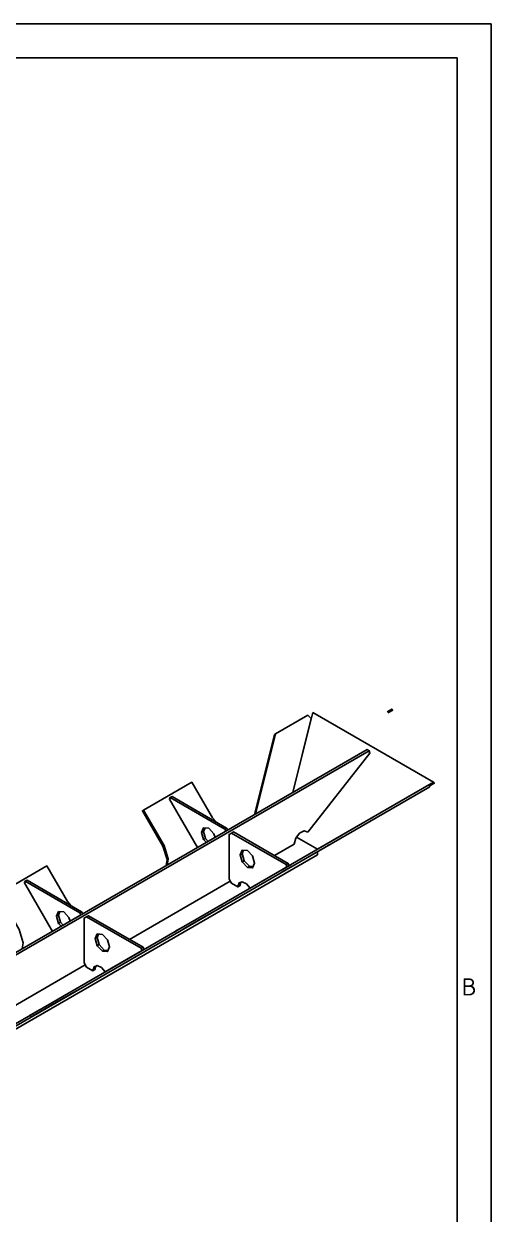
# Model space of a CAD drawing. Header units: millimetres. Extents: x -251843 to -243433, y -86292 to -80352.
# Drawn here: x -244117 to -243433, y -82093 to -80352 of the extents above; entities that cross this region are included whole.
import ezdxf
from ezdxf.enums import TextEntityAlignment as Align

# ---------------------------------------------------------------- set-up
doc = ezdxf.new("R2010")
doc.units = ezdxf.units.MM
doc.layers.add('Format', color=7, linetype='Continuous')
doc.layers.add('pen_035', color=1, linetype='Continuous')
doc.styles.add('2_5', font='txt.shx', dxfattribs={"height": 2.5})

msp = doc.modelspace()

# ---------------------------------------------------------------- linework, layer by layer
at = {"layer": 'Format', "color": 0}
for p, q in [((-243433.2, -80351.9), (-251843.2, -80351.9)), ((-243433.2, -86291.9), (-243433.2, -80351.9)), ((-243483.2, -80401.9), (-251643.2, -80401.9)), ((-243483.2, -86241.9), (-243483.2, -80401.9))]:
    msp.add_line(p, q, dxfattribs=at)
at = {"layer": 'pen_035', "color": 0, "linetype": 'Continuous'}
for p, q in [((-243694.3, -81358.9), (-243723.3, -81476)), ((-243694.3, -81358.9), (-243723.3, -81476)), ((-243823, -81529.5), (-243821.2, -81532.6)), ((-243823, -81529.5), (-243821.2, -81532.6)), ((-243853.8, -81544.8), (-243849.8, -81549.1)), ((-243853.8, -81544.8), (-243849.8, -81549.1)), ((-243687.2, -81558.9), (-243717.8, -81541.2)), ((-243687.2, -81558.9), (-243717.8, -81541.2)), ((-243687.2, -81558.9), (-243687.2, -81558.9)), ((-243687.2, -81558.9), (-243687.2, -81558.9)), ((-243726.3, -81581.5), (-243737.8, -81588.1)), ((-243726.3, -81581.5), (-243737.8, -81588.1)), ((-243733.2, -81581.3), (-243732.2, -81584.8)), ((-243733.2, -81581.3), (-243732.2, -81584.8)), ((-243789.8, -81585.4), (-243782.3, -81586.2)), ((-243789.8, -81585.4), (-243782.3, -81586.2)), ((-243785.8, -81615.8), (-243732.6, -81585.1)), ((-243785.8, -81615.8), (-243732.6, -81585.1)), ((-243737.8, -81588.1), (-243740.8, -81589.8)), ((-243737.8, -81588.1), (-243740.8, -81589.8)), ((-243962.3, -81690.8), (-243814.9, -81605.6)), ((-243962.3, -81690.8), (-243814.9, -81605.6)), ((-244035.1, -81652), (-244033.4, -81655)), ((-244035.1, -81652), (-244033.4, -81655)), ((-244066, -81667.3), (-244062, -81671.5)), ((-244066, -81667.3), (-244062, -81671.5)), ((-243881.9, -81671.3), (-243893.3, -81677.9)), ((-243881.9, -81671.3), (-243893.3, -81677.9)), ((-243893.3, -81677.9), (-243896.4, -81679.6)), ((-243893.3, -81677.9), (-243896.4, -81679.6)), ((-243945.3, -81703.8), (-243944.3, -81707.3)), ((-243945.3, -81703.8), (-243944.3, -81707.3)), ((-244001.9, -81707.9), (-243994.4, -81708.6)), ((-244001.9, -81707.9), (-243994.4, -81708.6)), ((-243997.9, -81738.3), (-243944.8, -81707.6)), ((-243997.9, -81738.3), (-243944.8, -81707.6)), ((-244174.4, -81813.2), (-244027, -81728.1)), ((-244174.4, -81813.2), (-244027, -81728.1)), ((-244105.5, -81800.4), (-244108.5, -81802.1)), ((-244105.5, -81800.4), (-244108.5, -81802.1)), ((-244094, -81793.7), (-244105.5, -81800.4)), ((-244094, -81793.7), (-244105.5, -81800.4))]:
    msp.add_line(p, q, dxfattribs=at)
for points in [[(-243584.6, -81359.6, 0), (-243577.3, -81355.4, 0), (-243578.4, -81353.9, 0), (-243585.5, -81358, 0)], [(-243584.6, -81359.6, 0), (-243577.3, -81355.4, 0), (-243578.4, -81353.9, 0), (-243585.5, -81358, 0)], [(-243723.3, -81476, 0), (-243696.5, -81367.6, 0), (-243701.4, -81362.9, 0), (-243748.9, -81390.4, 0), (-243777.9, -81507.6, 0)], [(-243723.3, -81476, 0), (-243696.5, -81367.6, 0), (-243701.4, -81362.9, 0), (-243748.9, -81390.4, 0), (-243777.9, -81507.6, 0)], [(-243524.6, -81465, 0), (-243517.5, -81460.9, 0), (-243694.3, -81358.9, 0)], [(-243524.6, -81465, 0), (-243517.5, -81460.9, 0), (-243694.3, -81358.9, 0)], [(-243777.9, -81507.6, 0), (-243748.9, -81390.4, 0), (-243750.4, -81391.3, 0), (-243779.4, -81508.4, 0)], [(-243777.9, -81507.6, 0), (-243748.9, -81390.4, 0), (-243750.4, -81391.3, 0), (-243779.4, -81508.4, 0)], [(-244662.3, -82018.2, 0), (-244659.5, -82019.8, 0), (-243611.6, -81414.8, 0), (-243614.4, -81413.1, 0), (-244662.3, -82018.2, 0)], [(-244662.3, -82018.2, 0), (-244659.5, -82019.8, 0), (-243611.6, -81414.8, 0), (-243614.4, -81413.1, 0), (-244662.3, -82018.2, 0)], [(-243701.5, -81533.9, 0), (-243610.6, -81418.4, 0), (-243611.6, -81414.8, 0), (-244659.5, -82019.8, 0), (-244660, -82022.2, 0), (-244586.1, -82030.7, 0)], [(-243701.5, -81533.9, 0), (-243610.6, -81418.4, 0), (-243611.6, -81414.8, 0), (-244659.5, -82019.8, 0), (-244660, -82022.2, 0), (-244586.1, -82030.7, 0)], [(-243835.5, -81519, 0), (-243841.1, -81512.9, 0), (-243871.1, -81460.9, 0), (-243941.8, -81501.7, 0), (-243911.8, -81553.7, 0), (-243905.6, -81573.2, 0), (-243907, -81582.1, 0)], [(-243835.5, -81519, 0), (-243841.1, -81512.9, 0), (-243871.1, -81460.9, 0), (-243941.8, -81501.7, 0), (-243911.8, -81553.7, 0), (-243905.6, -81573.2, 0), (-243907, -81582.1, 0)], [(-243523.7, -81466.6, 0), (-243516.4, -81462.4, 0), (-243517.5, -81460.9, 0), (-243687.2, -81558.9, 0)], [(-243523.7, -81466.6, 0), (-243516.4, -81462.4, 0), (-243517.5, -81460.9, 0), (-243687.2, -81558.9, 0)], [(-244569, -82068, 0), (-244567.5, -82070.6, 0), (-243523.1, -81467.6, 0), (-243524.6, -81465, 0), (-244569, -82068, 0)], [(-244569, -82068, 0), (-244567.5, -82070.6, 0), (-243523.1, -81467.6, 0), (-243524.6, -81465, 0), (-244569, -82068, 0)], [(-243821.2, -81532.6, 0), (-243823, -81529.5, 0), (-243902.9, -81483.4, 0), (-243903.9, -81485.7, 0), (-243862.9, -81556.6, 0)], [(-243821.2, -81532.6, 0), (-243823, -81529.5, 0), (-243902.9, -81483.4, 0), (-243903.9, -81485.7, 0), (-243862.9, -81556.6, 0)], [(-243902.9, -81483.4, 0), (-243823, -81529.5, 0), (-243820.2, -81527.9, 0), (-243900.1, -81481.7, 0), (-243902.9, -81483.4, 0)], [(-243902.9, -81483.4, 0), (-243823, -81529.5, 0), (-243820.2, -81527.9, 0), (-243900.1, -81481.7, 0), (-243902.9, -81483.4, 0)], [(-243911.8, -81553.7, 0), (-243941.8, -81501.7, 0), (-243943.3, -81502.6, 0), (-243913.3, -81554.6, 0), (-243911.8, -81553.7, 0)], [(-243911.8, -81553.7, 0), (-243941.8, -81501.7, 0), (-243943.3, -81502.6, 0), (-243913.3, -81554.6, 0), (-243911.8, -81553.7, 0)], [(-243849.8, -81549.1, 0), (-243853.8, -81544.8, 0), (-243856.9, -81534.4, 0), (-243853.8, -81527.5, 0), (-243846.3, -81528.3, 0)], [(-243853.8, -81527.5, 0), (-243856.9, -81534.4, 0), (-243854.1, -81532.8, 0), (-243851.8, -81527.7, 0)], [(-243849.8, -81549.1, 0), (-243853.8, -81544.8, 0), (-243856.9, -81534.4, 0), (-243853.8, -81527.5, 0), (-243846.3, -81528.3, 0)], [(-243853.8, -81527.5, 0), (-243856.9, -81534.4, 0), (-243854.1, -81532.8, 0), (-243851.8, -81527.7, 0)], [(-243846.3, -81528.3, 0), (-243838.8, -81536.2, 0), (-243837.2, -81541.8, 0)], [(-243846.3, -81528.3, 0), (-243838.8, -81536.2, 0), (-243837.2, -81541.8, 0)], [(-243818.4, -81530.9, 0), (-243820.2, -81527.9, 0), (-243823, -81529.5, 0)], [(-243818.4, -81530.9, 0), (-243820.2, -81527.9, 0), (-243823, -81529.5, 0)], [(-243750.2, -81568.3, 0), (-243721.2, -81551.5, 0), (-243719, -81542.9, 0), (-243713.4, -81535.2, 0), (-243706.6, -81531.8, 0), (-243701.5, -81533.9, 0)], [(-243750.2, -81568.3, 0), (-243721.2, -81551.5, 0), (-243719, -81542.9, 0), (-243713.4, -81535.2, 0), (-243706.6, -81531.8, 0), (-243701.5, -81533.9, 0)], [(-243856.9, -81534.4, 0), (-243853.8, -81544.8, 0), (-243851, -81543.2, 0), (-243854.1, -81532.8, 0), (-243856.9, -81534.4, 0)], [(-243856.9, -81534.4, 0), (-243853.8, -81544.8, 0), (-243851, -81543.2, 0), (-243854.1, -81532.8, 0), (-243856.9, -81534.4, 0)], [(-243847, -81547.4, 0), (-243851, -81543.2, 0), (-243853.8, -81544.8, 0)], [(-243847, -81547.4, 0), (-243851, -81543.2, 0), (-243853.8, -81544.8, 0)], [(-243732.2, -81584.8, 0), (-243733.2, -81581.3, 0), (-243813.1, -81535.2, 0), (-243816.6, -81537.3, 0), (-243816.6, -81602.6, 0), (-243813.1, -81608.7, 0), (-243803.9, -81614, 0), (-243802.1, -81608.2, 0), (-243797.4, -81606.5, 0), (-243791.2, -81609.3, 0), (-243785.8, -81615.8, 0)], [(-243732.2, -81584.8, 0), (-243733.2, -81581.3, 0), (-243813.1, -81535.2, 0), (-243816.6, -81537.3, 0), (-243816.6, -81602.6, 0), (-243813.1, -81608.7, 0), (-243803.9, -81614, 0), (-243802.1, -81608.2, 0), (-243797.4, -81606.5, 0), (-243791.2, -81609.3, 0), (-243785.8, -81615.8, 0)], [(-243813.1, -81535.2, 0), (-243733.2, -81581.3, 0), (-243730.4, -81579.7, 0), (-243810.3, -81533.6, 0), (-243813.1, -81535.2, 0)], [(-243813.1, -81535.2, 0), (-243733.2, -81581.3, 0), (-243730.4, -81579.7, 0), (-243810.3, -81533.6, 0), (-243813.1, -81535.2, 0)], [(-243717.8, -81541.2, 0), (-243687.2, -81558.9, 0), (-243650.5, -81537.7, 0)], [(-243717.8, -81541.2, 0), (-243687.2, -81558.9, 0), (-243650.5, -81537.7, 0)], [(-243687.2, -81558.9, 0), (-243687.2, -81558.9, 0), (-243717.8, -81541.2, 0)], [(-243687.2, -81558.9, 0), (-243687.2, -81558.9, 0), (-243717.8, -81541.2, 0)], [(-244533.6, -82055.7, 0), (-243687.2, -81567.1, 0), (-243687.2, -81562.4, 0)], [(-244533.6, -82055.7, 0), (-243687.2, -81567.1, 0), (-243687.2, -81562.4, 0)], [(-243905.6, -81573.2, 0), (-243911.8, -81553.7, 0), (-243913.3, -81554.6, 0), (-243907.1, -81574.1, 0), (-243905.6, -81573.2, 0)], [(-243905.6, -81573.2, 0), (-243911.8, -81553.7, 0), (-243913.3, -81554.6, 0), (-243907.1, -81574.1, 0), (-243905.6, -81573.2, 0)], [(-243789.8, -81560.9, 0), (-243782.3, -81568.8, 0), (-243779.2, -81579.3, 0), (-243782.3, -81586.2, 0), (-243789.8, -81585.4, 0), (-243797.3, -81577.5, 0), (-243800.4, -81567.1, 0), (-243797.3, -81560.2, 0), (-243789.8, -81560.9, 0)], [(-243797.3, -81560.2, 0), (-243800.4, -81567.1, 0), (-243797.5, -81565.4, 0), (-243795.3, -81560.4, 0)], [(-243789.8, -81560.9, 0), (-243782.3, -81568.8, 0), (-243779.2, -81579.3, 0), (-243782.3, -81586.2, 0), (-243789.8, -81585.4, 0), (-243797.3, -81577.5, 0), (-243800.4, -81567.1, 0), (-243797.3, -81560.2, 0), (-243789.8, -81560.9, 0)], [(-243797.3, -81560.2, 0), (-243800.4, -81567.1, 0), (-243797.5, -81565.4, 0), (-243795.3, -81560.4, 0)], [(-243800.4, -81567.1, 0), (-243797.3, -81577.5, 0), (-243794.4, -81575.9, 0), (-243797.5, -81565.4, 0), (-243800.4, -81567.1, 0)], [(-243800.4, -81567.1, 0), (-243797.3, -81577.5, 0), (-243794.4, -81575.9, 0), (-243797.5, -81565.4, 0), (-243800.4, -81567.1, 0)], [(-243708, -81574.3, 0), (-243708, -81574.3, 0), (-243690.3, -81564.1, 0), (-243690.3, -81564.1, 0)], [(-243708, -81574.3, 0), (-243708, -81574.3, 0), (-243690.3, -81564.1, 0), (-243690.3, -81564.1, 0)], [(-243690.3, -81564.1, 0), (-243690.3, -81564.1, 0), (-243676.5, -81556.2, 0), (-243676.5, -81556.2, 0)], [(-243690.3, -81564.1, 0), (-243690.3, -81564.1, 0), (-243676.5, -81556.2, 0), (-243676.5, -81556.2, 0)], [(-243676.5, -81556.2, 0), (-243676.5, -81556.2, 0), (-243670.3, -81552.6, 0), (-243670.3, -81552.6, 0)], [(-243676.5, -81556.2, 0), (-243676.5, -81556.2, 0), (-243670.3, -81552.6, 0), (-243670.3, -81552.6, 0)], [(-244047.6, -81641.5, 0), (-244053.2, -81635.3, 0), (-244083.2, -81583.4, 0), (-244153.9, -81624.2, 0), (-244123.9, -81676.2, 0), (-244117.7, -81695.7, 0), (-244119.2, -81704.6, 0)], [(-244047.6, -81641.5, 0), (-244053.2, -81635.3, 0), (-244083.2, -81583.4, 0), (-244153.9, -81624.2, 0), (-244123.9, -81676.2, 0), (-244117.7, -81695.7, 0), (-244119.2, -81704.6, 0)], [(-243907, -81582.1, 0), (-243905.6, -81573.2, 0), (-243907.1, -81574.1, 0), (-243908.5, -81583, 0)], [(-243907, -81582.1, 0), (-243905.6, -81573.2, 0), (-243907.1, -81574.1, 0), (-243908.5, -81583, 0)], [(-243797.3, -81577.5, 0), (-243789.8, -81585.4, 0), (-243786.9, -81583.8, 0), (-243794.4, -81575.9, 0), (-243797.3, -81577.5, 0)], [(-243797.3, -81577.5, 0), (-243789.8, -81585.4, 0), (-243786.9, -81583.8, 0), (-243794.4, -81575.9, 0), (-243797.3, -81577.5, 0)], [(-243781.4, -81584.3, 0), (-243786.9, -81583.8, 0), (-243789.8, -81585.4, 0)], [(-243781.4, -81584.3, 0), (-243786.9, -81583.8, 0), (-243789.8, -81585.4, 0)], [(-243736.3, -81590.7, 0), (-243736.3, -81590.7, 0), (-243724.8, -81584.1, 0), (-243724.8, -81584.1, 0)], [(-243736.3, -81590.7, 0), (-243736.3, -81590.7, 0), (-243724.8, -81584.1, 0), (-243724.8, -81584.1, 0)], [(-243729.3, -81583.2, 0), (-243730.4, -81579.7, 0), (-243733.2, -81581.3, 0)], [(-243729.3, -81583.2, 0), (-243730.4, -81579.7, 0), (-243733.2, -81581.3, 0)], [(-243724.8, -81584.1, 0), (-243724.8, -81584.1, 0), (-243708, -81574.3, 0), (-243708, -81574.3, 0)], [(-243724.8, -81584.1, 0), (-243724.8, -81584.1, 0), (-243708, -81574.3, 0), (-243708, -81574.3, 0)], [(-243739.3, -81592.4, 0), (-243739.3, -81592.4, 0), (-243736.3, -81590.7, 0), (-243736.3, -81590.7, 0)], [(-243739.3, -81592.4, 0), (-243739.3, -81592.4, 0), (-243736.3, -81590.7, 0), (-243736.3, -81590.7, 0)], [(-244033.4, -81655, 0), (-244035.1, -81652, 0), (-244115, -81605.8, 0), (-244116.1, -81608.1, 0), (-244075.1, -81679.1, 0)], [(-244033.4, -81655, 0), (-244035.1, -81652, 0), (-244115, -81605.8, 0), (-244116.1, -81608.1, 0), (-244075.1, -81679.1, 0)], [(-244115, -81605.8, 0), (-244035.1, -81652, 0), (-244032.3, -81650.3, 0), (-244112.2, -81604.2, 0), (-244115, -81605.8, 0)], [(-244115, -81605.8, 0), (-244035.1, -81652, 0), (-244032.3, -81650.3, 0), (-244112.2, -81604.2, 0), (-244115, -81605.8, 0)], [(-243802.1, -81608.2, 0), (-243803.9, -81614, 0), (-243801.1, -81612.4, 0), (-243799.5, -81607.3, 0)], [(-243802.1, -81608.2, 0), (-243803.9, -81614, 0), (-243801.1, -81612.4, 0), (-243799.5, -81607.3, 0)], [(-244062, -81671.5, 0), (-244066, -81667.3, 0), (-244069.1, -81656.9, 0), (-244066, -81650, 0), (-244058.5, -81650.7, 0)], [(-244066, -81650, 0), (-244069.1, -81656.9, 0), (-244066.2, -81655.2, 0), (-244064, -81650.2, 0)], [(-244062, -81671.5, 0), (-244066, -81667.3, 0), (-244069.1, -81656.9, 0), (-244066, -81650, 0), (-244058.5, -81650.7, 0)], [(-244066, -81650, 0), (-244069.1, -81656.9, 0), (-244066.2, -81655.2, 0), (-244064, -81650.2, 0)], [(-244058.5, -81650.7, 0), (-244051, -81658.7, 0), (-244049.3, -81664.2, 0)], [(-244058.5, -81650.7, 0), (-244051, -81658.7, 0), (-244049.3, -81664.2, 0)], [(-244030.5, -81653.4, 0), (-244032.3, -81650.3, 0), (-244035.1, -81652, 0)], [(-244030.5, -81653.4, 0), (-244032.3, -81650.3, 0), (-244035.1, -81652, 0)], [(-243863.6, -81664.2, 0), (-243863.6, -81664.2, 0), (-243845.9, -81654, 0), (-243845.9, -81654, 0)], [(-243863.6, -81664.2, 0), (-243863.6, -81664.2, 0), (-243845.9, -81654, 0), (-243845.9, -81654, 0)], [(-243845.9, -81654, 0), (-243845.9, -81654, 0), (-243832.1, -81646, 0), (-243832.1, -81646, 0)], [(-243845.9, -81654, 0), (-243845.9, -81654, 0), (-243832.1, -81646, 0), (-243832.1, -81646, 0)], [(-243832.1, -81646, 0), (-243832.1, -81646, 0), (-243825.9, -81642.4, 0), (-243825.9, -81642.4, 0)], [(-243832.1, -81646, 0), (-243832.1, -81646, 0), (-243825.9, -81642.4, 0), (-243825.9, -81642.4, 0)], [(-244069.1, -81656.9, 0), (-244066, -81667.3, 0), (-244063.1, -81665.7, 0), (-244066.2, -81655.2, 0), (-244069.1, -81656.9, 0)], [(-244069.1, -81656.9, 0), (-244066, -81667.3, 0), (-244063.1, -81665.7, 0), (-244066.2, -81655.2, 0), (-244069.1, -81656.9, 0)], [(-244059.1, -81669.9, 0), (-244063.1, -81665.7, 0), (-244066, -81667.3, 0)], [(-244059.1, -81669.9, 0), (-244063.1, -81665.7, 0), (-244066, -81667.3, 0)], [(-243944.3, -81707.3, 0), (-243945.3, -81703.8, 0), (-244025.2, -81657.7, 0), (-244028.8, -81659.7, 0), (-244028.8, -81725, 0), (-244025.2, -81731.2, 0), (-244016, -81736.5, 0), (-244014.2, -81730.7, 0), (-244009.5, -81728.9, 0), (-244003.4, -81731.8, 0), (-243997.9, -81738.3, 0)], [(-243944.3, -81707.3, 0), (-243945.3, -81703.8, 0), (-244025.2, -81657.7, 0), (-244028.8, -81659.7, 0), (-244028.8, -81725, 0), (-244025.2, -81731.2, 0), (-244016, -81736.5, 0), (-244014.2, -81730.7, 0), (-244009.5, -81728.9, 0), (-244003.4, -81731.8, 0), (-243997.9, -81738.3, 0)], [(-244025.2, -81657.7, 0), (-243945.3, -81703.8, 0), (-243942.5, -81702.2, 0), (-244022.4, -81656.1, 0), (-244025.2, -81657.7, 0)], [(-244025.2, -81657.7, 0), (-243945.3, -81703.8, 0), (-243942.5, -81702.2, 0), (-244022.4, -81656.1, 0), (-244025.2, -81657.7, 0)], [(-243880.4, -81673.9, 0), (-243880.4, -81673.9, 0), (-243863.6, -81664.2, 0), (-243863.6, -81664.2, 0)], [(-243880.4, -81673.9, 0), (-243880.4, -81673.9, 0), (-243863.6, -81664.2, 0), (-243863.6, -81664.2, 0)], [(-244001.9, -81683.4, 0), (-243994.4, -81691.3, 0), (-243991.3, -81701.8, 0), (-243994.4, -81708.6, 0), (-244001.9, -81707.9, 0), (-244009.4, -81700, 0), (-244012.5, -81689.5, 0), (-244009.4, -81682.7, 0), (-244001.9, -81683.4, 0)], [(-244009.4, -81682.7, 0), (-244012.5, -81689.5, 0), (-244009.7, -81687.9, 0), (-244007.4, -81682.9, 0)], [(-244001.9, -81683.4, 0), (-243994.4, -81691.3, 0), (-243991.3, -81701.8, 0), (-243994.4, -81708.6, 0), (-244001.9, -81707.9, 0), (-244009.4, -81700, 0), (-244012.5, -81689.5, 0), (-244009.4, -81682.7, 0), (-244001.9, -81683.4, 0)], [(-244009.4, -81682.7, 0), (-244012.5, -81689.5, 0), (-244009.7, -81687.9, 0), (-244007.4, -81682.9, 0)], [(-244012.5, -81689.5, 0), (-244009.4, -81700, 0), (-244006.6, -81698.3, 0), (-244009.7, -81687.9, 0), (-244012.5, -81689.5, 0)], [(-244012.5, -81689.5, 0), (-244009.4, -81700, 0), (-244006.6, -81698.3, 0), (-244009.7, -81687.9, 0), (-244012.5, -81689.5, 0)], [(-243894.9, -81682.2, 0), (-243894.9, -81682.2, 0), (-243891.8, -81680.5, 0), (-243891.8, -81680.5, 0)], [(-243894.9, -81682.2, 0), (-243894.9, -81682.2, 0), (-243891.8, -81680.5, 0), (-243891.8, -81680.5, 0)], [(-243891.8, -81680.5, 0), (-243891.8, -81680.5, 0), (-243880.4, -81673.9, 0), (-243880.4, -81673.9, 0)], [(-243891.8, -81680.5, 0), (-243891.8, -81680.5, 0), (-243880.4, -81673.9, 0), (-243880.4, -81673.9, 0)], [(-244009.4, -81700, 0), (-244001.9, -81707.9, 0), (-243999.1, -81706.3, 0), (-244006.6, -81698.3, 0), (-244009.4, -81700, 0)], [(-244009.4, -81700, 0), (-244001.9, -81707.9, 0), (-243999.1, -81706.3, 0), (-244006.6, -81698.3, 0), (-244009.4, -81700, 0)], [(-243993.6, -81706.8, 0), (-243999.1, -81706.3, 0), (-244001.9, -81707.9, 0)], [(-243993.6, -81706.8, 0), (-243999.1, -81706.3, 0), (-244001.9, -81707.9, 0)], [(-243941.5, -81705.7, 0), (-243942.5, -81702.2, 0), (-243945.3, -81703.8, 0)], [(-243941.5, -81705.7, 0), (-243942.5, -81702.2, 0), (-243945.3, -81703.8, 0)], [(-244014.2, -81730.7, 0), (-244016, -81736.5, 0), (-244013.2, -81734.8, 0), (-244011.6, -81729.7, 0)], [(-244014.2, -81730.7, 0), (-244016, -81736.5, 0), (-244013.2, -81734.8, 0), (-244011.6, -81729.7, 0)], [(-244058, -81776.4, 0), (-244058, -81776.4, 0), (-244044.2, -81768.5, 0), (-244044.2, -81768.5, 0)], [(-244058, -81776.4, 0), (-244058, -81776.4, 0), (-244044.2, -81768.5, 0), (-244044.2, -81768.5, 0)], [(-244044.2, -81768.5, 0), (-244044.2, -81768.5, 0), (-244038, -81764.9, 0), (-244038, -81764.9, 0)], [(-244044.2, -81768.5, 0), (-244044.2, -81768.5, 0), (-244038, -81764.9, 0), (-244038, -81764.9, 0)], [(-244092.5, -81796.3, 0), (-244092.5, -81796.3, 0), (-244075.7, -81786.6, 0), (-244075.7, -81786.6, 0)], [(-244092.5, -81796.3, 0), (-244092.5, -81796.3, 0), (-244075.7, -81786.6, 0), (-244075.7, -81786.6, 0)], [(-244075.7, -81786.6, 0), (-244075.7, -81786.6, 0), (-244058, -81776.4, 0), (-244058, -81776.4, 0)], [(-244075.7, -81786.6, 0), (-244075.7, -81786.6, 0), (-244058, -81776.4, 0), (-244058, -81776.4, 0)], [(-244107, -81804.7, 0), (-244107, -81804.7, 0), (-244104, -81803, 0), (-244104, -81803, 0)], [(-244107, -81804.7, 0), (-244107, -81804.7, 0), (-244104, -81803, 0), (-244104, -81803, 0)], [(-244104, -81803, 0), (-244104, -81803, 0), (-244092.5, -81796.3, 0), (-244092.5, -81796.3, 0)], [(-244104, -81803, 0), (-244104, -81803, 0), (-244092.5, -81796.3, 0), (-244092.5, -81796.3, 0)]]:
    msp.add_polyline3d(points, dxfattribs=at)

# ---------------------------------------------------------------- texts
at = {"layer": 'Format', "color": 0, "style": '2_5'}
msp.add_text('B', height=25, dxfattribs=at).set_placement((-243476.5, -81780.2), align=Align.BOTTOM_LEFT)

doc.saveas('drawing.dxf')
